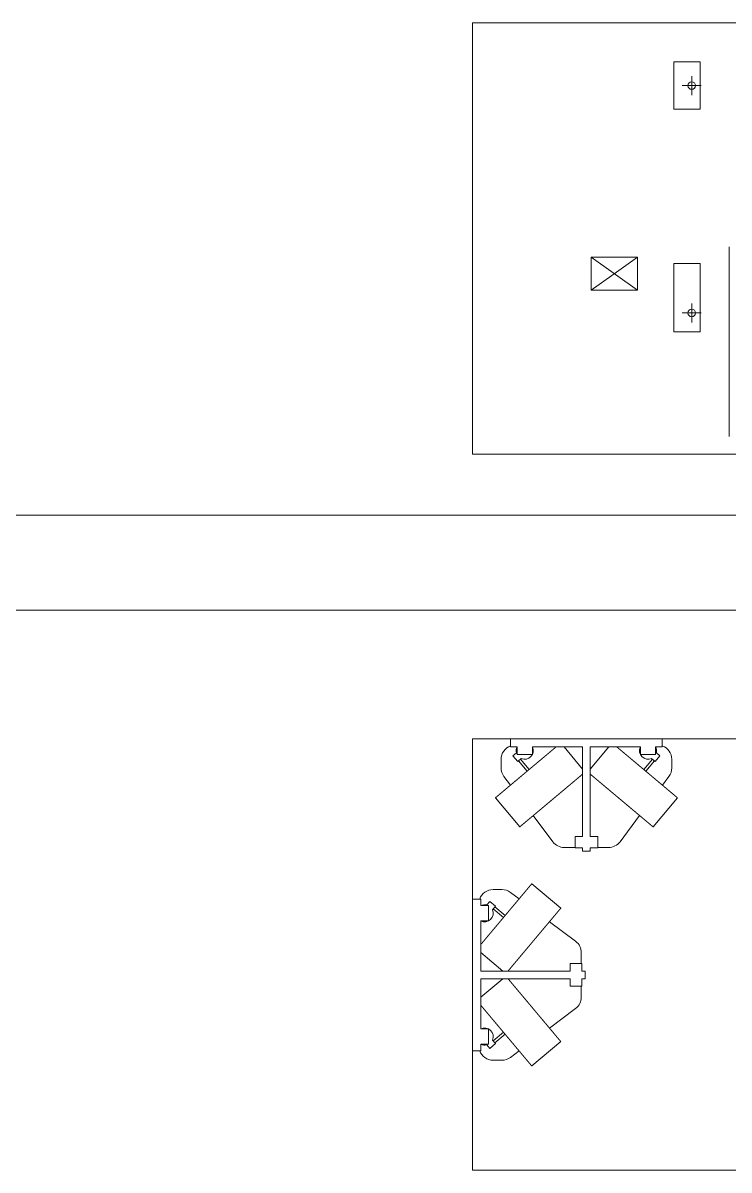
# Model space of a CAD drawing. Header units: millimetres. Extents: x 3056 to 110866, y 16649 to 58349.
# Drawn here: x 74585 to 78308, y 24547 to 30595 of the extents above; entities that cross this region are included whole.
import ezdxf

# ---------------------------------------------------------------- set-up
doc = ezdxf.new("R2010")
doc.units = ezdxf.units.MM
doc.layers.add('1', color=7, linetype='Continuous', true_color=0xffffff)

msp = doc.modelspace()

# ---------------------------------------------------------------- linework, layer by layer
at = {"layer": '1', "color": 80, "linetype": 'Continuous', "lineweight": 13}
for p, q in [((76956.5, 28321.3), (76956.5, 30595.3)), ((76956.5, 28321.3), (76956.5, 30595.3)), ((76956.5, 30595.3), (82583.5, 30595.3)), ((76956.5, 30595.3), (82583.5, 30595.3)), ((78157, 30390.3), (78017, 30390.3)), ((78017, 30390.3), (78017, 30140.3)), ((78157, 30140.3), (78157, 30390.3)), ((78111.5, 30215.3), (78111.5, 30315.3)), ((78161.5, 30265.3), (78061.5, 30265.3)), ((78017, 30140.3), (78157, 30140.3)), ((77581.5, 29360.3), (77825.5, 29186.3)), ((77581.5, 29360.3), (77825.5, 29360.3)), ((77581.5, 29186.3), (77581.5, 29360.3)), ((77825.5, 29360.3), (77703.5, 29273.3)), ((77825.5, 29360.3), (77825.5, 29186.3)), ((77581.5, 29186.3), (77703.5, 29273.3)), ((78017, 29326.3), (78017, 28966.3)), ((78157, 29326.3), (78017, 29326.3)), ((78157, 28966.3), (78157, 29326.3)), ((77825.5, 29186.3), (77581.5, 29186.3)), ((78111.5, 29016.3), (78111.5, 29116.3)), ((78161.5, 29066.3), (78061.5, 29066.3)), ((78017, 28966.3), (78157, 28966.3)), ((82583.5, 28321.3), (76956.5, 28321.3)), ((82583.5, 28321.3), (76956.5, 28321.3)), ((76956.5, 24547.3), (76956.5, 26821.3)), ((76956.5, 24547.3), (76956.5, 26821.3)), ((76956.5, 26821.3), (82583.5, 26821.3)), ((76956.5, 26821.3), (82583.5, 26821.3)), ((77156.5, 26821.3), (77156.5, 26778.3)), ((77956.5, 26821.3), (77956.5, 26778.3)), ((77156.5, 26778.3), (77191.5, 26778.3)), ((77187.6, 26747.2), (77168.9, 26731.4)), ((77191.5, 26778.3), (77191.5, 26738.3)), ((77271.5, 26738.3), (77191.5, 26738.3)), ((77271.5, 26778.3), (77536.5, 26778.3)), ((77271.5, 26778.3), (77271.5, 26738.3)), ((77536.5, 26661.2), (77438.2, 26778.3)), ((77536.5, 26778.3), (77536.5, 26306.3)), ((77576.5, 26778.3), (77576.5, 26306.3)), ((77674.7, 26778.3), (77576.5, 26661.2)), ((77576.5, 26778.3), (77841.5, 26778.3)), ((77841.5, 26778.3), (77841.5, 26738.3)), ((77921.5, 26738.3), (77841.5, 26738.3)), ((77921.5, 26778.3), (77921.5, 26738.3)), ((77921.5, 26778.3), (77956.5, 26778.3)), ((77925.3, 26747.2), (77944.1, 26731.4)), ((77106.5, 26667.3), (77106.5, 26713.3)), ((77194.1, 26701.3), (77168.9, 26731.4)), ((77212.9, 26717), (77194.1, 26701.3)), ((77197.6, 26704.2), (77243.2, 26649.8)), ((77253.9, 26658.8), (77208.3, 26713.2)), ((77904.7, 26713.2), (77859, 26658.8)), ((77869.7, 26649.8), (77915.4, 26704.2)), ((77900.1, 26717), (77918.8, 26701.3)), ((77918.8, 26701.3), (77944.1, 26731.4)), ((78006.5, 26713.3), (78006.5, 26667.3)), ((77121.5, 26622.3), (77155.8, 26576.5)), ((77957.1, 26576.5), (77991.5, 26622.3)), ((77076.2, 26509.7), (77204.8, 26356.5)), ((77908.2, 26356.5), (78036.7, 26509.7)), ((77276, 26416.3), (77379.5, 26278.3)), ((77733.5, 26278.3), (77836.9, 26416.3)), ((77496.5, 26306.3), (77496.5, 26246.3)), ((77536.5, 26306.3), (77496.5, 26306.3)), ((77576.5, 26306.3), (77616.5, 26306.3)), ((77616.5, 26306.3), (77616.5, 26246.3)), ((77496.5, 26248.3), (77439.5, 26248.3)), ((77536.5, 26246.3), (77496.5, 26246.3)), ((77536.5, 26246.3), (77536.5, 26228.3)), ((77576.5, 26228.3), (77536.5, 26228.3)), ((77576.5, 26246.3), (77616.5, 26246.3)), ((77576.5, 26246.3), (77576.5, 26228.3)), ((77576.7, 26243.6), (77576.5, 26243.6)), ((77576.7, 26243.6), (77576.7, 26246.3)), ((77673.5, 26248.3), (77616.5, 26248.3)), ((77064.5, 26026.3), (77110.5, 26026.3)), ((77201.3, 25976.9), (77155.5, 26011.3)), ((77421.3, 25928), (77268.1, 26056.6)), ((76956.5, 25976.3), (76999.5, 25976.3)), ((76999.5, 25941.3), (76999.5, 25976.3)), ((77030.6, 25945.2), (77046.4, 25963.9)), ((77076.5, 25938.7), (77046.4, 25963.9)), ((76999.5, 25941.3), (77039.5, 25941.3)), ((77039.5, 25941.3), (77039.5, 25861.3)), ((77060.7, 25919.9), (77076.5, 25938.7)), ((77064.6, 25924.5), (77119, 25878.8)), ((77128, 25889.6), (77073.6, 25935.2)), ((76999.5, 25861.3), (77039.5, 25861.3)), ((76999.5, 25596.3), (76999.5, 25861.3)), ((77499.5, 25753.3), (77361.5, 25856.8)), ((76999.5, 25694.5), (77116.5, 25596.3)), ((77529.5, 25693.3), (77529.5, 25636.3)), ((76999.5, 25596.3), (77471.5, 25596.3)), ((77471.5, 25636.3), (77531.5, 25636.3)), ((77471.5, 25596.3), (77471.5, 25636.3)), ((77531.5, 25596.3), (77531.5, 25636.3)), ((77534.1, 25596.6), (77531.5, 25596.5)), ((77531.5, 25596.3), (77549.5, 25596.3)), ((77534.1, 25596.6), (77534.1, 25596.3)), ((77549.5, 25596.3), (77549.5, 25556.3)), ((76999.5, 25291.3), (76999.5, 25556.3)), ((77116.5, 25556.3), (76999.5, 25458.1)), ((76999.5, 25556.3), (77471.5, 25556.3)), ((77471.5, 25556.3), (77471.5, 25516.3)), ((77531.5, 25556.3), (77549.5, 25556.3)), ((77531.5, 25556.3), (77531.5, 25516.3)), ((77471.5, 25516.3), (77531.5, 25516.3)), ((77529.5, 25516.3), (77529.5, 25459.3)), ((77361.5, 25295.8), (77499.5, 25399.3)), ((76999.5, 25291.3), (77039.5, 25291.3)), ((77039.5, 25291.3), (77039.5, 25211.3)), ((77060.7, 25232.7), (77076.5, 25213.9)), ((77119, 25273.8), (77064.6, 25228.1)), ((77073.6, 25217.4), (77128, 25263)), ((77268.1, 25096), (77421.3, 25224.6)), ((76956.5, 25176.3), (76999.5, 25176.3)), ((76999.5, 25211.3), (77039.5, 25211.3)), ((76999.5, 25176.3), (76999.5, 25211.3)), ((77030.6, 25207.4), (77046.4, 25188.7)), ((77076.5, 25213.9), (77046.4, 25188.7)), ((77155.5, 25141.3), (77201.3, 25175.7)), ((77110.5, 25126.3), (77064.5, 25126.3)), ((82583.5, 24547.3), (76956.5, 24547.3)), ((82583.5, 24547.3), (76956.5, 24547.3))]:
    msp.add_line(p, q, dxfattribs=at)
at = {"layer": '1', "color": 143, "linetype": 'Continuous', "lineweight": 13}
for p, q in [((49320.5, 27999.3), (90886.5, 27999.3)), ((3056.5, 27499.3), (110866.5, 27499.3))]:
    msp.add_line(p, q, dxfattribs=at)
at = {"layer": '1', "color": 80, "linetype": 'Continuous', "lineweight": 13}
for centre in [(78111.5, 30265.3), (78111.5, 29066.3)]:
    msp.add_circle(centre, 20, dxfattribs=at)
for centre, radius, start, end in [((77181.5, 26713.3), 75, 109.47234, 180), ((77231.5, 26758.3), 45.2, 153.76834, 194.26216), ((77231.5, 26758.3), 45.2, 245.73784, 26.2321), ((77881.5, 26758.3), 45.2, 153.7679, 294.26216), ((77881.5, 26758.3), 45.2, 345.73784, 26.23166), ((77931.5, 26713.3), 75, 0, 70.52766), ((77181.5, 26667.3), 75, 180, 216.8699), ((77931.5, 26667.3), 75, 323.1301, 0), ((77439.5, 26323.3), 75, 216.8699, 270), ((77673.5, 26323.3), 75, 270, 323.1301), ((77064.5, 25951.3), 75, 90, 160.52766), ((77110.5, 25951.3), 75, 53.1301, 90), ((77019.5, 25901.3), 45.2, 75.73784, 116.23166), ((77019.5, 25901.3), 45.2, 243.7679, 24.26216), ((77454.5, 25693.3), 75, 0, 53.1301), ((77454.5, 25459.3), 75, 306.8699, 360), ((77019.5, 25251.3), 45.2, 335.73784, 116.2321), ((77064.5, 25201.3), 75, 199.47234, 270), ((77019.5, 25251.3), 45.2, 243.76834, 284.26216), ((77110.5, 25201.3), 75, 270, 306.8699)]:
    msp.add_arc(centre, radius, start, end, dxfattribs=at)
for points, knots in [([(78308.5, 29414.6), (78308.5, 29414.6), (78308.5, 29414.4), (78308.5, 29414), (78308.5, 29413.7), (78308.5, 29413), (78308.5, 29412.1), (78308.5, 29411.5), (78308.5, 29410.2), (78308.5, 29408.8), (78308.5, 29407.1), (78308.5, 29405.3), (78308.5, 29403.2), (78308.5, 29400.9), (78308.5, 29398.5), (78308.5, 29395.8), (78308.5, 29392.9), (78308.5, 29389.8), (78308.5, 29388.3), (78308.5, 29384.9), (78308.5, 29381.3), (78308.5, 29377.6), (78308.5, 29373.6), (78308.5, 29369.5), (78308.5, 29365.1), (78308.5, 29360.6), (78308.5, 29355.9), (78308.5, 29351), (78308.5, 29346), (78308.5, 29340.7), (78308.5, 29335.3), (78308.5, 29329.7), (78308.5, 29323.9), (78308.5, 29318), (78308.5, 29311.8), (78308.5, 29305.6), (78308.5, 29299.1), (78308.5, 29292.5), (78308.5, 29285.8), (78308.5, 29278.9), (78308.5, 29271.8), (78308.5, 29264.6), (78308.5, 29260.9), (78308.5, 29253.5), (78308.5, 29245.9), (78308.5, 29238.2), (78308.5, 29230.3), (78308.5, 29222.4), (78308.5, 29214.3), (78308.5, 29206), (78308.5, 29197.7), (78308.5, 29189.2), (78308.5, 29180.7), (78308.5, 29176.3), (78308.5, 29167.6), (78308.5, 29158.7), (78308.5, 29149.8), (78308.5, 29140.7), (78308.5, 29131.6), (78308.5, 29122.4), (78308.5, 29113), (78308.5, 29103.6), (78308.5, 29094.2), (78308.5, 29084.6), (78308.5, 29075), (78308.5, 29070.1), (78308.5, 29060.4), (78308.5, 29050.6), (78308.5, 29040.8), (78308.5, 29030.9), (78308.5, 29020.9), (78308.5, 29010.9), (78308.5, 29000.9), (78308.5, 28990.8), (78308.5, 28980.8), (78308.5, 28970.6), (78308.5, 28960.5), (78308.5, 28950.3), (78308.5, 28940.1), (78308.5, 28929.9), (78308.5, 28919.7), (78308.5, 28914.6)], [0, 0, 0.000106, 0.000519, 0.001349, 0.001873, 0.003328, 0.005196, 0.006339, 0.008832, 0.011732, 0.01505, 0.01877, 0.022902, 0.027443, 0.032385, 0.037735, 0.043482, 0.049625, 0.052795, 0.059537, 0.066665, 0.074179, 0.082084, 0.090366, 0.099034, 0.108072, 0.117481, 0.127254, 0.137393, 0.147892, 0.158745, 0.169948, 0.181499, 0.19339, 0.205613, 0.218171, 0.231051, 0.244253, 0.257768, 0.27159, 0.285719, 0.300144, 0.307499, 0.322358, 0.337498, 0.352918, 0.368602, 0.384551, 0.400755, 0.417206, 0.433902, 0.450835, 0.467996, 0.476632, 0.494121, 0.511827, 0.529729, 0.547831, 0.56612, 0.584587, 0.60323, 0.622037, 0.640997, 0.66011, 0.679367, 0.689061, 0.708513, 0.728082, 0.747767, 0.767558, 0.787449, 0.80742, 0.827475, 0.847605, 0.867798, 0.888044, 0.908338, 0.928668, 0.949025, 0.969409, 0.989803, 1, 1]), ([(78308.5, 28914.6), (78308.5, 28904.4), (78308.5, 28894.3), (78308.5, 28884.1), (78308.5, 28873.9), (78308.5, 28863.7), (78308.5, 28853.6), (78308.5, 28848.5), (78308.5, 28838.4), (78308.5, 28828.4), (78308.5, 28818.4), (78308.5, 28808.4), (78308.5, 28798.4), (78308.5, 28788.5), (78308.5, 28778.7), (78308.5, 28768.9), (78308.5, 28764), (78308.5, 28754.3), (78308.5, 28744.7), (78308.5, 28735.1), (78308.5, 28730.4), (78308.5, 28721), (78308.5, 28711.6), (78308.5, 28702.3), (78308.5, 28693.1), (78308.5, 28688.6), (78308.5, 28679.5), (78308.5, 28670.6), (78308.5, 28661.7), (78308.5, 28653), (78308.5, 28644.3), (78308.5, 28635.8), (78308.5, 28627.4), (78308.5, 28619.1), (78308.5, 28610.9), (78308.5, 28602.9), (78308.5, 28595), (78308.5, 28587.2), (78308.5, 28579.6), (78308.5, 28572.1), (78308.5, 28564.7), (78308.5, 28557.5), (78308.5, 28554), (78308.5, 28547), (78308.5, 28543.5), (78308.5, 28536.8), (78308.5, 28530.2), (78308.5, 28523.7), (78308.5, 28517.5), (78308.5, 28511.3), (78308.5, 28508.4), (78308.5, 28502.5), (78308.5, 28496.8), (78308.5, 28491.3), (78308.5, 28486), (78308.5, 28480.8), (78308.5, 28475.8), (78308.5, 28471), (78308.5, 28466.4), (78308.5, 28462), (78308.5, 28457.8), (78308.5, 28453.7), (78308.5, 28449.9), (78308.5, 28448), (78308.5, 28444.4), (78308.5, 28441), (78308.5, 28437.9), (78308.5, 28434.9), (78308.5, 28432.1), (78308.5, 28429.6), (78308.5, 28427.2), (78308.5, 28425), (78308.5, 28423.1), (78308.5, 28421.3), (78308.5, 28419.7), (78308.5, 28418.4), (78308.5, 28417.2), (78308.5, 28416.3), (78308.5, 28415.9), (78308.5, 28415.3), (78308.5, 28414.9), (78308.5, 28414.7), (78308.5, 28414.6)], [0, 0, 0.020399, 0.040788, 0.061161, 0.081513, 0.101827, 0.122094, 0.132207, 0.152399, 0.172524, 0.192579, 0.212555, 0.232441, 0.252232, 0.271917, 0.29149, 0.301248, 0.320637, 0.339888, 0.359001, 0.368484, 0.38737, 0.406092, 0.42465, 0.443027, 0.452171, 0.470274, 0.488176, 0.505876, 0.523371, 0.540643, 0.557687, 0.574504, 0.591083, 0.607413, 0.623489, 0.639311, 0.654863, 0.67014, 0.685142, 0.699858, 0.714283, 0.721347, 0.735322, 0.742233, 0.755748, 0.768951, 0.781831, 0.794388, 0.806611, 0.812554, 0.824275, 0.835652, 0.84668, 0.857353, 0.867672, 0.877631, 0.887224, 0.896448, 0.905301, 0.913773, 0.921869, 0.929579, 0.933336, 0.940464, 0.9472, 0.953545, 0.959492, 0.965038, 0.970187, 0.974928, 0.979262, 0.983194, 0.986713, 0.989819, 0.992518, 0.994804, 0.996672, 0.997397, 0.998645, 0.999476, 0.999894, 1, 1]), ([(77396.3, 26778.3), (77393.6, 26776), (77392.1, 26774.8), (77389.2, 26772.3), (77387.7, 26771), (77384.5, 26768.4), (77382.9, 26767), (77381.3, 26765.7), (77377.9, 26762.8), (77374.4, 26759.9), (77370.8, 26756.8), (77368.9, 26755.3), (77367, 26753.7), (77363.2, 26750.5), (77361.2, 26748.8), (77359.2, 26747.2), (77357.2, 26745.5), (77353.1, 26742), (77351.1, 26740.3), (77348.9, 26738.5), (77344.7, 26734.9), (77340.3, 26731.3), (77335.8, 26727.5), (77333.6, 26725.6), (77329, 26721.8), (77326.7, 26719.9), (77324.4, 26717.9), (77319.7, 26714), (77314.9, 26709.9), (77312.5, 26707.9), (77310, 26705.9), (77305.1, 26701.8), (77302.7, 26699.7), (77300.2, 26697.6), (77295.2, 26693.4), (77292.7, 26691.3), (77290.1, 26689.2), (77287.6, 26687.1), (77282.5, 26682.8), (77280, 26680.7), (77277.4, 26678.5), (77272.2, 26674.2), (77269.7, 26672), (77267.1, 26669.8), (77264.5, 26667.7), (77261.9, 26665.5), (77256.7, 26661.1), (77254.1, 26658.9), (77248.9, 26654.6), (77243.7, 26650.2), (77238.4, 26645.8), (77235.9, 26643.6), (77233.2, 26641.5), (77230.7, 26639.3), (77228.1, 26637.1), (77222.9, 26632.8), (77220.3, 26630.6), (77217.8, 26628.5), (77212.6, 26624.2), (77207.6, 26619.9), (77205, 26617.8), (77202.5, 26615.7), (77200, 26613.6), (77197.5, 26611.5), (77192.6, 26607.3), (77187.7, 26603.2), (77185.2, 26601.2), (77182.8, 26599.1), (77178, 26595.1), (77175.7, 26593.1), (77171, 26589.2), (77166.4, 26585.3), (77161.8, 26581.5), (77157.4, 26577.8), (77153, 26574.1), (77150.8, 26572.3), (77148.7, 26570.5), (77144.5, 26567), (77142.4, 26565.2), (77140.4, 26563.5), (77138.3, 26561.8), (77134.4, 26558.5), (77130.5, 26555.3), (77128.7, 26553.7), (77126.8, 26552.1), (77125, 26550.6), (77123.2, 26549.1), (77119.6, 26546.1), (77117.9, 26544.7), (77116.2, 26543.3), (77113, 26540.5), (77111.4, 26539.2), (77109.8, 26537.9), (77106.8, 26535.3), (77103.9, 26532.9), (77101.1, 26530.6), (77099.8, 26529.5), (77098.5, 26528.4), (77096, 26526.3), (77093.6, 26524.3), (77091.4, 26522.4), (77090.4, 26521.6), (77089.4, 26520.7), (77087.4, 26519.1), (77085.7, 26517.6), (77084.8, 26516.9), (77084, 26516.2), (77083.3, 26515.6), (77082.6, 26515), (77081.9, 26514.4), (77081.2, 26513.9), (77080.6, 26513.4), (77080.1, 26512.9), (77079.5, 26512.5), (77079, 26512.1), (77078.6, 26511.7), (77078.2, 26511.3), (77077.8, 26511), (77077.5, 26510.7), (77076.9, 26510.3), (77076.7, 26510.1), (77076.5, 26509.9), (77076.4, 26509.8), (77076.3, 26509.7), (77076.2, 26509.7), (77076.2, 26509.7)], [0, 0, 0.008593, 0.013101, 0.02231, 0.02701, 0.036825, 0.041921, 0.047023, 0.057602, 0.068549, 0.079856, 0.085686, 0.09151, 0.103509, 0.109671, 0.115827, 0.122151, 0.134937, 0.141413, 0.148028, 0.161402, 0.175052, 0.18897, 0.195985, 0.210267, 0.217521, 0.224779, 0.239506, 0.254445, 0.262004, 0.269572, 0.284866, 0.292596, 0.300321, 0.315925, 0.323794, 0.331673, 0.339595, 0.355514, 0.363496, 0.371517, 0.387611, 0.395669, 0.403767, 0.411862, 0.419982, 0.436229, 0.444363, 0.460631, 0.476914, 0.493182, 0.501299, 0.509425, 0.517514, 0.525612, 0.541746, 0.549781, 0.557813, 0.573785, 0.589663, 0.597536, 0.605415, 0.613221, 0.621037, 0.636514, 0.651835, 0.659407, 0.666976, 0.681923, 0.689307, 0.703953, 0.718374, 0.732568, 0.746508, 0.760193, 0.766956, 0.773599, 0.786722, 0.793206, 0.799548, 0.805884, 0.818244, 0.830279, 0.836121, 0.841968, 0.84764, 0.853321, 0.864304, 0.869621, 0.874928, 0.885175, 0.890105, 0.89503, 0.904486, 0.913546, 0.922189, 0.926291, 0.930404, 0.938192, 0.945549, 0.952461, 0.955697, 0.958923, 0.964937, 0.970491, 0.973026, 0.97557, 0.97788, 0.980181, 0.982258, 0.984325, 0.986149, 0.987983, 0.989573, 0.991169, 0.992513, 0.993866, 0.994962, 0.996067, 0.997784, 0.998409, 0.999021, 0.999389, 0.999753, 0.999883, 1, 1]), ([(78036.7, 26509.7), (78036.7, 26509.7), (78036.7, 26509.7), (78036.5, 26509.8), (78036.4, 26509.9), (78036.2, 26510.1), (78036, 26510.3), (78035.5, 26510.7), (78034.8, 26511.3), (78034.3, 26511.7), (78033.9, 26512.1), (78033.4, 26512.5), (78032.9, 26512.9), (78031.7, 26513.9), (78030.4, 26515), (78029.7, 26515.6), (78028.9, 26516.2), (78027.3, 26517.6), (78025.5, 26519.1), (78024.6, 26519.9), (78022.6, 26521.6), (78021.5, 26522.4), (78019.3, 26524.3), (78018.1, 26525.3), (78017, 26526.3), (78015.7, 26527.3), (78014.5, 26528.4), (78013.1, 26529.5), (78011.8, 26530.6), (78010.4, 26531.7), (78009.1, 26532.9), (78006.2, 26535.3), (78003.1, 26537.9), (78001.6, 26539.2), (78000, 26540.5), (77996.7, 26543.3), (77993.3, 26546.1), (77991.5, 26547.6), (77988, 26550.6), (77986.1, 26552.1), (77982.4, 26555.3), (77978.6, 26558.5), (77974.6, 26561.8), (77972.6, 26563.5), (77970.5, 26565.2), (77966.4, 26568.7), (77964.3, 26570.5), (77962.1, 26572.3), (77960, 26574.1), (77955.6, 26577.8), (77951.1, 26581.5), (77948.9, 26583.4), (77944.3, 26587.2), (77939.6, 26591.2), (77934.9, 26595.1), (77932.5, 26597.1), (77930.1, 26599.1), (77927.7, 26601.2), (77922.8, 26605.3), (77920.4, 26607.3), (77915.4, 26611.5), (77912.9, 26613.6), (77910.4, 26615.7), (77907.9, 26617.8), (77902.8, 26622), (77897.7, 26626.3), (77895.2, 26628.5), (77890, 26632.8), (77884.9, 26637.1), (77879.7, 26641.5), (77874.5, 26645.8), (77869.3, 26650.2), (77866.7, 26652.4), (77864.1, 26654.6), (77861.5, 26656.7), (77856.3, 26661.1), (77851.1, 26665.5), (77848.5, 26667.7), (77845.9, 26669.8), (77843.3, 26672), (77840.7, 26674.2), (77835.5, 26678.5), (77833, 26680.7), (77830.4, 26682.8), (77825.3, 26687.1), (77822.8, 26689.2), (77817.8, 26693.4), (77812.8, 26697.6), (77810.3, 26699.7), (77807.8, 26701.8), (77805.4, 26703.8), (77802.9, 26705.9), (77800.5, 26707.9), (77795.7, 26712), (77793.3, 26714), (77790.9, 26715.9), (77786.3, 26719.9), (77783.9, 26721.8), (77779.4, 26725.6), (77774.9, 26729.4), (77772.7, 26731.3), (77770.4, 26733.1), (77766.1, 26736.8), (77764, 26738.5), (77759.8, 26742), (77757.7, 26743.8), (77755.7, 26745.5), (77751.7, 26748.8), (77747.8, 26752.1), (77745.9, 26753.7), (77744, 26755.3), (77742.2, 26756.8), (77738.6, 26759.9), (77735.1, 26762.8), (77731.7, 26765.7), (77730, 26767), (77726.8, 26769.7), (77725.3, 26771), (77722.3, 26773.6), (77720.8, 26774.8), (77718, 26777.1), (77716.6, 26778.3)], [0, 0, 0.000127, 0.000248, 0.000621, 0.000989, 0.001601, 0.002216, 0.003933, 0.006145, 0.007498, 0.008841, 0.010427, 0.012018, 0.015685, 0.01982, 0.02213, 0.024431, 0.029519, 0.035073, 0.03807, 0.044313, 0.04754, 0.054451, 0.058133, 0.061808, 0.065705, 0.069606, 0.073709, 0.077821, 0.08214, 0.086464, 0.095524, 0.10498, 0.109905, 0.114835, 0.125082, 0.135697, 0.141198, 0.152361, 0.158042, 0.169731, 0.181766, 0.194125, 0.200462, 0.206794, 0.219782, 0.226411, 0.233044, 0.239817, 0.253502, 0.267442, 0.274481, 0.288785, 0.303328, 0.318077, 0.325561, 0.333034, 0.340603, 0.355833, 0.363496, 0.378973, 0.386789, 0.394595, 0.402474, 0.418283, 0.434202, 0.442197, 0.458254, 0.474388, 0.490585, 0.506818, 0.523086, 0.53123, 0.539369, 0.547513, 0.563781, 0.580028, 0.588148, 0.596243, 0.604332, 0.612399, 0.628493, 0.636514, 0.644496, 0.660405, 0.668337, 0.684075, 0.699679, 0.707414, 0.715144, 0.722788, 0.730437, 0.737996, 0.753034, 0.760494, 0.76786, 0.782479, 0.789733, 0.804015, 0.818064, 0.824958, 0.831848, 0.845361, 0.851982, 0.865063, 0.87154, 0.877858, 0.890339, 0.9025, 0.90849, 0.914324, 0.920153, 0.93146, 0.942408, 0.952987, 0.958079, 0.968092, 0.97299, 0.98241, 0.986909, 0.995713, 1, 1]), ([(77536.5, 26634.8), (77535.4, 26633.9), (77534.4, 26633.1), (77533.3, 26632.1), (77531, 26630.2), (77528.6, 26628.2), (77527.4, 26627.2), (77526.1, 26626.1), (77524.8, 26625), (77522, 26622.7), (77519.1, 26620.2), (77517.6, 26619), (77516.1, 26617.7), (77514.5, 26616.4), (77513, 26615.1), (77509.7, 26612.3), (77508, 26610.9), (77506.3, 26609.5), (77504.5, 26608), (77502.8, 26606.5), (77501, 26605), (77499.2, 26603.5), (77495.4, 26600.4), (77491.6, 26597.1), (77487.6, 26593.8), (77485.6, 26592.1), (77483.6, 26590.4), (77481.5, 26588.7), (77479.4, 26587), (77477.3, 26585.2), (77473, 26581.6), (77468.7, 26577.9), (77466.5, 26576.1), (77464.2, 26574.2), (77462, 26572.3), (77457.4, 26568.5), (77452.8, 26564.6), (77450.4, 26562.6), (77448, 26560.6), (77445.7, 26558.6), (77443.3, 26556.6), (77440.8, 26554.6), (77438.4, 26552.5), (77436, 26550.5), (77433.5, 26548.4), (77431.1, 26546.3), (77428.6, 26544.3), (77423.6, 26540.1), (77421.1, 26538), (77416, 26533.7), (77413.5, 26531.6), (77408.4, 26527.3), (77405.8, 26525.2), (77403.2, 26523), (77400.6, 26520.8), (77398.1, 26518.7), (77392.9, 26514.3), (77390.3, 26512.1), (77387.7, 26510), (77382.5, 26505.6), (77379.9, 26503.4), (77377.3, 26501.2), (77372.1, 26496.9), (77366.9, 26492.5), (77364.3, 26490.3), (77361.7, 26488.1), (77359.1, 26486), (77356.5, 26483.8), (77353.9, 26481.6), (77348.8, 26477.3), (77346.2, 26475.1), (77343.6, 26473), (77341.1, 26470.9), (77338.5, 26468.7), (77336, 26466.6), (77331, 26462.4), (77328.5, 26460.3), (77323.5, 26456.1), (77321, 26454), (77316.1, 26449.9), (77313.7, 26447.9), (77308.9, 26443.8), (77304.1, 26439.8), (77301.8, 26437.9), (77299.4, 26435.9), (77294.8, 26432), (77290.3, 26428.2), (77285.8, 26424.5), (77281.5, 26420.8), (77277.2, 26417.2), (77275, 26415.4), (77273, 26413.7), (77268.9, 26410.3), (77264.9, 26406.9), (77262.9, 26405.2), (77259, 26402), (77257.2, 26400.4), (77255.3, 26398.9), (77253.5, 26397.4), (77251.7, 26395.8), (77249.9, 26394.4), (77248.2, 26392.9), (77246.5, 26391.5), (77243.1, 26388.7), (77241.5, 26387.3), (77238.3, 26384.6), (77236.8, 26383.4), (77235.3, 26382.1), (77232.4, 26379.7), (77229.6, 26377.4), (77228.3, 26376.2), (77225.8, 26374.1), (77224.5, 26373.1), (77222.2, 26371.1), (77221.1, 26370.2), (77218.9, 26368.4), (77217.9, 26367.5), (77216.9, 26366.7), (77215.1, 26365.1), (77214.2, 26364.4), (77213.4, 26363.7), (77212.6, 26363), (77211.8, 26362.4), (77211.1, 26361.8), (77209.8, 26360.7), (77209.2, 26360.2), (77208.6, 26359.7), (77208.1, 26359.3), (77207.6, 26358.8), (77207.2, 26358.5), (77206.7, 26358.1), (77206.4, 26357.8), (77206, 26357.5), (77205.5, 26357.1), (77205.3, 26356.9), (77205.1, 26356.7), (77205, 26356.6), (77204.8, 26356.5), (77204.8, 26356.5), (77204.8, 26356.5)], [0, 0, 0.003097, 0.006203, 0.009524, 0.016382, 0.023655, 0.027393, 0.031345, 0.035301, 0.043602, 0.052311, 0.056856, 0.061406, 0.066142, 0.070882, 0.080737, 0.085846, 0.09096, 0.096246, 0.101538, 0.106994, 0.112455, 0.123714, 0.135295, 0.147196, 0.153294, 0.159401, 0.165642, 0.171892, 0.178276, 0.191193, 0.204373, 0.211022, 0.217792, 0.224571, 0.238355, 0.252363, 0.259473, 0.266577, 0.273785, 0.280984, 0.288285, 0.295579, 0.302962, 0.310339, 0.317799, 0.325254, 0.340313, 0.347907, 0.363153, 0.370799, 0.386205, 0.393943, 0.401684, 0.409466, 0.417251, 0.432856, 0.440689, 0.448518, 0.464205, 0.472064, 0.479914, 0.495615, 0.511307, 0.519131, 0.526964, 0.534776, 0.542582, 0.550363, 0.565886, 0.573637, 0.581344, 0.589047, 0.596693, 0.604348, 0.619537, 0.62708, 0.642074, 0.649529, 0.664301, 0.671605, 0.686113, 0.700434, 0.707552, 0.714565, 0.728475, 0.742154, 0.755599, 0.768793, 0.781717, 0.788111, 0.794369, 0.80673, 0.818805, 0.82476, 0.836367, 0.842, 0.847644, 0.853108, 0.858577, 0.863877, 0.869182, 0.874295, 0.884357, 0.889288, 0.898796, 0.903358, 0.907917, 0.916648, 0.924975, 0.928944, 0.936655, 0.940416, 0.947502, 0.950833, 0.957282, 0.960402, 0.963294, 0.968872, 0.971543, 0.973994, 0.97644, 0.97867, 0.98089, 0.98488, 0.98665, 0.988416, 0.989947, 0.991482, 0.992774, 0.99408, 0.995138, 0.996205, 0.997862, 0.998456, 0.999046, 0.99941, 0.999761, 0.999887, 1, 1]), ([(77908.2, 26356.5), (77908.1, 26356.5), (77908.1, 26356.5), (77908, 26356.6), (77907.9, 26356.7), (77907.7, 26356.9), (77907.5, 26357.1), (77907.2, 26357.3), (77906.9, 26357.5), (77906.2, 26358.1), (77905.8, 26358.5), (77905.4, 26358.8), (77904.8, 26359.3), (77904.3, 26359.7), (77903.7, 26360.2), (77903.2, 26360.7), (77901.8, 26361.8), (77901.1, 26362.4), (77900.4, 26363), (77899.6, 26363.7), (77897.9, 26365.1), (77897, 26365.9), (77896, 26366.7), (77894, 26368.4), (77893, 26369.2), (77891.9, 26370.2), (77889.6, 26372.1), (77887.2, 26374.1), (77885.9, 26375.1), (77883.3, 26377.4), (77881.9, 26378.5), (77880.5, 26379.7), (77879.1, 26380.9), (77876.1, 26383.4), (77874.6, 26384.6), (77873, 26386), (77871.5, 26387.3), (77869.8, 26388.7), (77868.2, 26390), (77866.5, 26391.5), (77863, 26394.4), (77861.3, 26395.8), (77859.5, 26397.4), (77857.6, 26398.9), (77855.8, 26400.4), (77853.9, 26402), (77852, 26403.6), (77850.1, 26405.2), (77848.1, 26406.9), (77844.1, 26410.3), (77840, 26413.7), (77835.8, 26417.2), (77831.5, 26420.8), (77829.3, 26422.6), (77827.1, 26424.5), (77824.9, 26426.3), (77822.6, 26428.2), (77818.1, 26432), (77815.8, 26434), (77811.2, 26437.9), (77808.8, 26439.8), (77804.1, 26443.8), (77801.7, 26445.8), (77796.8, 26449.9), (77794.4, 26452), (77791.9, 26454), (77787, 26458.2), (77784.5, 26460.3), (77782, 26462.4), (77779.5, 26464.5), (77774.4, 26468.7), (77769.3, 26473), (77764.2, 26477.3), (77761.6, 26479.5), (77756.5, 26483.8), (77751.3, 26488.1), (77746.1, 26492.5), (77740.9, 26496.9), (77735.7, 26501.2), (77730.5, 26505.6), (77727.9, 26507.8), (77722.7, 26512.1), (77720.1, 26514.3), (77717.5, 26516.5), (77712.3, 26520.8), (77709.7, 26523), (77707.1, 26525.2), (77702, 26529.5), (77699.5, 26531.6), (77696.9, 26533.7), (77694.4, 26535.9), (77691.9, 26538), (77689.4, 26540.1), (77684.4, 26544.3), (77681.9, 26546.3), (77677, 26550.5), (77674.5, 26552.5), (77672.1, 26554.6), (77667.3, 26558.6), (77664.9, 26560.6), (77660.2, 26564.6), (77655.5, 26568.5), (77653.3, 26570.4), (77651, 26572.3), (77648.7, 26574.2), (77644.3, 26577.9), (77639.9, 26581.6), (77637.7, 26583.4), (77635.6, 26585.2), (77631.4, 26588.7), (77629.4, 26590.4), (77627.3, 26592.1), (77625.3, 26593.8), (77621.4, 26597.1), (77617.5, 26600.4), (77613.8, 26603.5), (77612, 26605), (77610.2, 26606.5), (77608.4, 26608), (77606.6, 26609.5), (77603.3, 26612.3), (77601.6, 26613.7), (77600, 26615.1), (77598.4, 26616.4), (77595.3, 26619), (77592.4, 26621.5), (77590.9, 26622.7), (77589.6, 26623.8), (77588.2, 26625), (77585.6, 26627.2), (77583.1, 26629.3), (77581.9, 26630.2), (77579.6, 26632.1), (77577.5, 26633.9), (77576.5, 26634.8)], [0, 0, 0.000113, 0.000239, 0.00059, 0.000945, 0.001535, 0.002138, 0.002957, 0.003786, 0.00592, 0.007217, 0.008518, 0.010053, 0.011585, 0.01335, 0.015111, 0.019101, 0.02133, 0.023551, 0.026006, 0.031128, 0.033804, 0.036697, 0.042708, 0.045831, 0.049157, 0.056041, 0.063336, 0.067097, 0.075016, 0.079189, 0.083353, 0.087715, 0.096642, 0.101204, 0.105949, 0.110702, 0.115643, 0.120578, 0.125696, 0.136114, 0.141414, 0.146883, 0.152357, 0.158, 0.163633, 0.169437, 0.175231, 0.181195, 0.193261, 0.205622, 0.218283, 0.231207, 0.237738, 0.244401, 0.251058, 0.257846, 0.271525, 0.27843, 0.292439, 0.299556, 0.313878, 0.321091, 0.335699, 0.343076, 0.350462, 0.365391, 0.37292, 0.380454, 0.388057, 0.403298, 0.418656, 0.434105, 0.441851, 0.457409, 0.473027, 0.488693, 0.504385, 0.520086, 0.535786, 0.543632, 0.559302, 0.567135, 0.574947, 0.590535, 0.598306, 0.606057, 0.621498, 0.629192, 0.636847, 0.644493, 0.652083, 0.659678, 0.674736, 0.682201, 0.697038, 0.704421, 0.711715, 0.726215, 0.733414, 0.747627, 0.761636, 0.768537, 0.775429, 0.782199, 0.795627, 0.808808, 0.815331, 0.821715, 0.834358, 0.840599, 0.846706, 0.852804, 0.864705, 0.876286, 0.887545, 0.893006, 0.898462, 0.903754, 0.90904, 0.919263, 0.924181, 0.929108, 0.933849, 0.943144, 0.952044, 0.956389, 0.960549, 0.964699, 0.972597, 0.980092, 0.983618, 0.990476, 0.996894, 1, 1]), ([(77268.1, 26056.6), (77268, 26056.5), (77267.9, 26056.4), (77267.8, 26056.2), (77267.7, 26056.1), (77267.5, 26055.9), (77267.3, 26055.6), (77267, 26055.3), (77266.4, 26054.6), (77266.1, 26054.2), (77265.7, 26053.7), (77264.9, 26052.7), (77264.4, 26052.1), (77263.9, 26051.5), (77263.3, 26050.9), (77262.8, 26050.2), (77261.5, 26048.7), (77260.2, 26047.1), (77259.4, 26046.2), (77258.7, 26045.3), (77257.9, 26044.4), (77257.1, 26043.4), (77255.3, 26041.3), (77254.4, 26040.2), (77253.5, 26039.1), (77252.5, 26038), (77250.4, 26035.5), (77249.4, 26034.3), (77248.3, 26033), (77246, 26030.3), (77244.9, 26028.9), (77242.4, 26026), (77239.9, 26023), (77238.6, 26021.4), (77237.2, 26019.8), (77234.5, 26016.5), (77233.1, 26014.8), (77231.6, 26013.1), (77228.7, 26009.6), (77227.2, 26007.8), (77224.1, 26004.1), (77222.5, 26002.2), (77220.9, 26000.3), (77219.3, 25998.4), (77217.6, 25996.4), (77215.9, 25994.4), (77212.5, 25990.4), (77210.8, 25988.3), (77209.1, 25986.2), (77207.3, 25984.1), (77203.7, 25979.8), (77201.9, 25977.6), (77200, 25975.4), (77198.1, 25973.2), (77194.4, 25968.7), (77192.4, 25966.4), (77190.5, 25964.1), (77186.6, 25959.5), (77182.7, 25954.7), (77178.6, 25950), (77174.6, 25945.1), (77172.5, 25942.7), (77168.4, 25937.7), (77166.3, 25935.2), (77164.2, 25932.7), (77162.1, 25930.2), (77157.9, 25925.2), (77153.6, 25920.1), (77151.5, 25917.6), (77149.3, 25915), (77147.2, 25912.4), (77142.8, 25907.3), (77140.7, 25904.7), (77136.3, 25899.5), (77132, 25894.3), (77127.6, 25889.1), (77123.2, 25883.9), (77121, 25881.3), (77116.7, 25876.1), (77114.5, 25873.5), (77110.1, 25868.3), (77105.8, 25863.1), (77103.6, 25860.5), (77101.4, 25857.9), (77099.3, 25855.4), (77097.1, 25852.8), (77092.8, 25847.7), (77090.7, 25845.2), (77088.6, 25842.6), (77086.5, 25840.1), (77084.3, 25837.6), (77080.1, 25832.6), (77078.1, 25830.1), (77073.9, 25825.2), (77071.9, 25822.7), (77069.9, 25820.3), (77065.8, 25815.5), (77063.8, 25813.1), (77059.9, 25808.4), (77056, 25803.8), (77054, 25801.5), (77052.1, 25799.2), (77050.2, 25796.9), (77048.4, 25794.7), (77044.6, 25790.3), (77042.8, 25788.1), (77039.2, 25783.8), (77037.5, 25781.7), (77035.7, 25779.6), (77032.3, 25775.5), (77030.6, 25773.5), (77027.3, 25769.6), (77025.7, 25767.7), (77024.1, 25765.7), (77022.5, 25763.9), (77020.9, 25762), (77017.9, 25758.4), (77015, 25754.9), (77013.5, 25753.2), (77012.1, 25751.5), (77009.4, 25748.2), (77008.1, 25746.7), (77005.5, 25743.6), (77004.2, 25742.1), (77003, 25740.6), (77001.8, 25739.2), (76999.5, 25736.4)], [0, 0, 0.000243, 0.000616, 0.000984, 0.0016, 0.002212, 0.003074, 0.003929, 0.00614, 0.007492, 0.008836, 0.012018, 0.013851, 0.01568, 0.017752, 0.019819, 0.02443, 0.029518, 0.032291, 0.035068, 0.038066, 0.041077, 0.047539, 0.050991, 0.054451, 0.058123, 0.065705, 0.069601, 0.073705, 0.082135, 0.086455, 0.095515, 0.10497, 0.109901, 0.114835, 0.125077, 0.130385, 0.135696, 0.146689, 0.15236, 0.163875, 0.169727, 0.175748, 0.181762, 0.187941, 0.194116, 0.206794, 0.213284, 0.219777, 0.226402, 0.239817, 0.246589, 0.253493, 0.260405, 0.274471, 0.281626, 0.288785, 0.303323, 0.318069, 0.333034, 0.348171, 0.355833, 0.37123, 0.378965, 0.38678, 0.394586, 0.410343, 0.426216, 0.434202, 0.442192, 0.450219, 0.466321, 0.474384, 0.490581, 0.506814, 0.523082, 0.53936, 0.547508, 0.563781, 0.571907, 0.58814, 0.604327, 0.61239, 0.620461, 0.628484, 0.636514, 0.652473, 0.660401, 0.668333, 0.676198, 0.684071, 0.699675, 0.707414, 0.722784, 0.730433, 0.737992, 0.753025, 0.76049, 0.775221, 0.789729, 0.796874, 0.804011, 0.81104, 0.818055, 0.831843, 0.838598, 0.851977, 0.858592, 0.865059, 0.877858, 0.884168, 0.896495, 0.902491, 0.90849, 0.914316, 0.920144, 0.931451, 0.942399, 0.947684, 0.952978, 0.963179, 0.968087, 0.9777, 0.982405, 0.986904, 0.991412, 1, 1]), ([(77421.3, 25928), (77421.2, 25927.9), (77421.1, 25927.8), (77421, 25927.7), (77420.9, 25927.5), (77420.7, 25927.3), (77420.5, 25927), (77419.9, 25926.4), (77419.7, 25926), (77419.3, 25925.6), (77418.9, 25925.2), (77418.5, 25924.7), (77418.1, 25924.2), (77417.1, 25923), (77416, 25921.7), (77414.7, 25920.2), (77414.1, 25919.4), (77412.6, 25917.7), (77411.9, 25916.8), (77410.3, 25914.9), (77408.5, 25912.8), (77407.6, 25911.7), (77405.7, 25909.4), (77404.7, 25908.2), (77403.7, 25907), (77402.6, 25905.7), (77401.5, 25904.4), (77400.4, 25903.1), (77398.1, 25900.4), (77396.9, 25898.9), (77395.7, 25897.5), (77393.1, 25894.4), (77390.5, 25891.3), (77389.1, 25889.6), (77387.7, 25888), (77386.3, 25886.3), (77384.9, 25884.6), (77383.4, 25882.9), (77380.4, 25879.3), (77378.9, 25877.5), (77375.8, 25873.7), (77372.5, 25869.9), (77370.9, 25867.9), (77369.2, 25865.9), (77365.8, 25861.9), (77362.3, 25857.7), (77360.5, 25855.6), (77358.8, 25853.5), (77356.9, 25851.3), (77355.1, 25849.1), (77353.3, 25846.9), (77349.5, 25842.5), (77345.7, 25837.9), (77343.8, 25835.7), (77339.9, 25831), (77335.9, 25826.3), (77333.9, 25823.9), (77331.9, 25821.5), (77329.9, 25819.1), (77325.8, 25814.2), (77323.8, 25811.8), (77321.7, 25809.3), (77319.6, 25806.8), (77317.5, 25804.3), (77313.3, 25799.3), (77311.2, 25796.8), (77309, 25794.2), (77304.8, 25789.1), (77302.6, 25786.6), (77298.3, 25781.4), (77296.2, 25778.9), (77291.8, 25773.7), (77289.6, 25771.1), (77285.3, 25765.9), (77283.1, 25763.3), (77280.9, 25760.7), (77276.5, 25755.5), (77274.4, 25752.9), (77270, 25747.7), (77267.8, 25745.1), (77265.6, 25742.5), (77261.3, 25737.3), (77259.1, 25734.7), (77256.9, 25732.1), (77254.8, 25729.5), (77250.5, 25724.4), (77246.2, 25719.3), (77244, 25716.8), (77239.8, 25711.7), (77237.7, 25709.2), (77233.5, 25704.2), (77229.3, 25699.2), (77227.3, 25696.8), (77225.2, 25694.3), (77223.2, 25691.9), (77221.2, 25689.5), (77217.2, 25684.7), (77213.2, 25680), (77211.3, 25677.7), (77209.3, 25675.4), (77207.4, 25673.1), (77205.5, 25670.8), (77201.7, 25666.3), (77198, 25661.9), (77196.2, 25659.7), (77194.4, 25657.6), (77190.8, 25653.3), (77189.1, 25651.2), (77187.3, 25649.2), (77183.9, 25645.1), (77180.6, 25641.2), (77179, 25639.3), (77177.4, 25637.3), (77174.3, 25633.6), (77172.7, 25631.8), (77169.8, 25628.2), (77168.3, 25626.5), (77165.4, 25623.1), (77162.7, 25619.8), (77161.4, 25618.2), (77158.8, 25615.2), (77156.3, 25612.2), (77153.9, 25609.4), (77152.8, 25608), (77150.6, 25605.4), (77149.5, 25604.1), (77148.5, 25602.9), (77147.5, 25601.7), (77145.6, 25599.5), (77144.7, 25598.4), (77143.8, 25597.3), (77143, 25596.3)], [0, 0, 0.000235, 0.00059, 0.00095, 0.00154, 0.002134, 0.002967, 0.004854, 0.005916, 0.007221, 0.008518, 0.010053, 0.011585, 0.015115, 0.019105, 0.023555, 0.025998, 0.031129, 0.033804, 0.039591, 0.045828, 0.049162, 0.056037, 0.059585, 0.063337, 0.067097, 0.071057, 0.07502, 0.083353, 0.08772, 0.092079, 0.101204, 0.110707, 0.115639, 0.120579, 0.125697, 0.130823, 0.136115, 0.146888, 0.152353, 0.163638, 0.175236, 0.181191, 0.187154, 0.199368, 0.211881, 0.218283, 0.224676, 0.231207, 0.237735, 0.244401, 0.257846, 0.27153, 0.278422, 0.292444, 0.30667, 0.313879, 0.321095, 0.328395, 0.343081, 0.350467, 0.357927, 0.365391, 0.372925, 0.388057, 0.395648, 0.403302, 0.418657, 0.426363, 0.441847, 0.449637, 0.465224, 0.473028, 0.488693, 0.496539, 0.504381, 0.520082, 0.527937, 0.543637, 0.551475, 0.559303, 0.574947, 0.58275, 0.590535, 0.598311, 0.613796, 0.629192, 0.636847, 0.652084, 0.659682, 0.674741, 0.689653, 0.697038, 0.704421, 0.711715, 0.719007, 0.733415, 0.747637, 0.754637, 0.761641, 0.768533, 0.775429, 0.788975, 0.802281, 0.808804, 0.815331, 0.828108, 0.834355, 0.840604, 0.852809, 0.864705, 0.870492, 0.876286, 0.887545, 0.893002, 0.90375, 0.909032, 0.919259, 0.929109, 0.933853, 0.94314, 0.95204, 0.960549, 0.9647, 0.972602, 0.976349, 0.980092, 0.983619, 0.990476, 0.99379, 0.996899, 1, 1]), ([(77143, 25556.3), (77143.8, 25555.3), (77144.7, 25554.2), (77145.6, 25553.1), (77146.5, 25552), (77147.5, 25550.9), (77149.5, 25548.4), (77150.6, 25547.2), (77152.8, 25544.6), (77155.1, 25541.8), (77156.3, 25540.4), (77158.8, 25537.4), (77160.1, 25535.9), (77161.4, 25534.3), (77162.7, 25532.8), (77164.1, 25531.1), (77165.5, 25529.5), (77168.3, 25526.1), (77169.8, 25524.3), (77171.3, 25522.6), (77172.8, 25520.8), (77174.3, 25519), (77177.4, 25515.2), (77180.7, 25511.4), (77182.3, 25509.4), (77184, 25507.4), (77187.4, 25503.4), (77190.9, 25499.2), (77192.6, 25497.1), (77194.4, 25495), (77196.2, 25492.8), (77199.9, 25488.4), (77201.8, 25486.2), (77203.6, 25484), (77205.5, 25481.7), (77209.4, 25477.2), (77213.3, 25472.5), (77217.2, 25467.8), (77219.2, 25465.4), (77221.3, 25463), (77225.3, 25458.2), (77229.4, 25453.3), (77231.5, 25450.8), (77233.6, 25448.3), (77235.7, 25445.8), (77239.9, 25440.8), (77242, 25438.3), (77246.3, 25433.2), (77248.4, 25430.6), (77250.6, 25428.1), (77252.7, 25425.5), (77257, 25420.3), (77259.2, 25417.8), (77263.6, 25412.6), (77265.7, 25410), (77267.9, 25407.4), (77272.3, 25402.2), (77276.7, 25396.9)], [0, 0, 0.006456, 0.012928, 0.019836, 0.026751, 0.034118, 0.049277, 0.057068, 0.073536, 0.090851, 0.099915, 0.118451, 0.127939, 0.137808, 0.147694, 0.15795, 0.168223, 0.189521, 0.200537, 0.211559, 0.222926, 0.23432, 0.257758, 0.281899, 0.294312, 0.306699, 0.332124, 0.358161, 0.371486, 0.384795, 0.39839, 0.425837, 0.439713, 0.453842, 0.467945, 0.496673, 0.52587, 0.555483, 0.570505, 0.58552, 0.615919, 0.646686, 0.662215, 0.677762, 0.693444, 0.72497, 0.74078, 0.772667, 0.788702, 0.804763, 0.820879, 0.853235, 0.869432, 0.901971, 0.918276, 0.934607, 0.967289, 1, 1]), ([(76999.5, 25416.2), (77000.6, 25414.8), (77001.8, 25413.4), (77004.2, 25410.5), (77006.7, 25407.5), (77008.1, 25405.9), (77009.4, 25404.4), (77010.8, 25402.7), (77012.1, 25401.1), (77015, 25397.7), (77016.4, 25395.9), (77019.4, 25392.4), (77021, 25390.5), (77022.5, 25388.7), (77024.1, 25386.8), (77027.3, 25383), (77029, 25381), (77030.6, 25379), (77032.3, 25377), (77034, 25375), (77035.8, 25372.9), (77037.5, 25370.8), (77039.3, 25368.7), (77041.1, 25366.6), (77044.7, 25362.2), (77046.6, 25360), (77048.4, 25357.8), (77052.2, 25353.3), (77054.2, 25351), (77056.1, 25348.7), (77060, 25344), (77063.9, 25339.3), (77066, 25336.9), (77068, 25334.5), (77072, 25329.7), (77076.2, 25324.8), (77080.3, 25319.8), (77084.5, 25314.8), (77086.6, 25312.3), (77090.9, 25307.2), (77095.2, 25302.1), (77097.3, 25299.5), (77101.6, 25294.4), (77103.8, 25291.8), (77108.2, 25286.6), (77112.5, 25281.4), (77114.7, 25278.8), (77116.9, 25276.2), (77119.1, 25273.6), (77123.5, 25268.4)], [0, 0, 0.009308, 0.018644, 0.038194, 0.058612, 0.069272, 0.079905, 0.090983, 0.102054, 0.125011, 0.136908, 0.161063, 0.173322, 0.185987, 0.198636, 0.22467, 0.238056, 0.251424, 0.265151, 0.278871, 0.29291, 0.306977, 0.32134, 0.335709, 0.365062, 0.380018, 0.394992, 0.425466, 0.440984, 0.456484, 0.487991, 0.519982, 0.536185, 0.552395, 0.585244, 0.618454, 0.652005, 0.685886, 0.702991, 0.737273, 0.771825, 0.789155, 0.823991, 0.841497, 0.876566, 0.911771, 0.929365, 0.947025, 0.964668, 1, 1]), ([(77276.7, 25396.9), (77281, 25391.7), (77285.4, 25386.5), (77289.8, 25381.4), (77291.9, 25378.8), (77296.3, 25373.6), (77298.4, 25371), (77300.6, 25368.4), (77304.9, 25363.3), (77307, 25360.8), (77309.2, 25358.2), (77313.4, 25353.2), (77317.6, 25348.2), (77319.7, 25345.7), (77321.8, 25343.2), (77323.9, 25340.7), (77328, 25335.8), (77330, 25333.4), (77332, 25331), (77336, 25326.2), (77340, 25321.5), (77341.9, 25319.2), (77343.9, 25316.9), (77345.8, 25314.6), (77347.7, 25312.3), (77349.6, 25310), (77351.5, 25307.8), (77355.2, 25303.4), (77358.8, 25299), (77362.4, 25294.8), (77365.9, 25290.7), (77369.3, 25286.6), (77372.6, 25282.7), (77375.8, 25278.8), (77378.9, 25275.1), (77380.5, 25273.3), (77383.5, 25269.7), (77384.9, 25267.9), (77386.4, 25266.2), (77389.1, 25262.9), (77390.5, 25261.3), (77391.8, 25259.7), (77394.4, 25256.6), (77395.7, 25255.1), (77396.9, 25253.7), (77398.1, 25252.2), (77400.4, 25249.4), (77402.6, 25246.8), (77403.7, 25245.6), (77404.7, 25244.3), (77406.7, 25242), (77408.6, 25239.8), (77409.4, 25238.7), (77411.1, 25236.8), (77411.9, 25235.8), (77412.6, 25234.9), (77413.4, 25234), (77414.8, 25232.4), (77415.4, 25231.7), (77416, 25230.9), (77417.1, 25229.6), (77418.1, 25228.4), (77418.5, 25227.9), (77418.9, 25227.4), (77419.7, 25226.6), (77419.9, 25226.2), (77420.2, 25225.8), (77420.5, 25225.6), (77420.7, 25225.3), (77420.9, 25225.1), (77421, 25224.9), (77421.1, 25224.8), (77421.2, 25224.7), (77421.3, 25224.6), (77421.3, 25224.6)], [0, 0, 0.030206, 0.060373, 0.090504, 0.105512, 0.135511, 0.150468, 0.165368, 0.195074, 0.209875, 0.224606, 0.253921, 0.283019, 0.2975, 0.311849, 0.326213, 0.354609, 0.368657, 0.38268, 0.410408, 0.437769, 0.451241, 0.464729, 0.477993, 0.491264, 0.504294, 0.517348, 0.542956, 0.568073, 0.592663, 0.616726, 0.640223, 0.663127, 0.685438, 0.707107, 0.71764, 0.738325, 0.748515, 0.758365, 0.777688, 0.787195, 0.796319, 0.81423, 0.822987, 0.831392, 0.839772, 0.855798, 0.871023, 0.878235, 0.885471, 0.899094, 0.911898, 0.9179, 0.929451, 0.935019, 0.940168, 0.945303, 0.954734, 0.959007, 0.963274, 0.970953, 0.977746, 0.980685, 0.98363, 0.988623, 0.990668, 0.992721, 0.994315, 0.995901, 0.997037, 0.998181, 0.998865, 0.999557, 0.999783, 1, 1]), ([(77123.5, 25268.4), (77127.8, 25263.2), (77130, 25260.6), (77132.2, 25258), (77134.4, 25255.4), (77136.6, 25252.8), (77138.7, 25250.2), (77140.9, 25247.6), (77145.2, 25242.5), (77149.5, 25237.3), (77153.8, 25232.2), (77155.9, 25229.7), (77160.2, 25224.6), (77162.3, 25222.1), (77164.4, 25219.6), (77166.5, 25217.1), (77168.6, 25214.6), (77170.6, 25212.2), (77174.7, 25207.3), (77176.8, 25204.9), (77178.8, 25202.4), (77182.8, 25197.7), (77186.8, 25192.9), (77188.7, 25190.6), (77190.7, 25188.3), (77192.6, 25186), (77194.5, 25183.7), (77196.4, 25181.5), (77198.3, 25179.2), (77202, 25174.8), (77205.6, 25170.5), (77209.2, 25166.2), (77212.7, 25162.1), (77216.1, 25158), (77219.4, 25154.1), (77222.6, 25150.3), (77225.7, 25146.5), (77227.3, 25144.7), (77228.8, 25142.9), (77230.2, 25141.1), (77233.1, 25137.7), (77235.9, 25134.3), (77238.6, 25131.1), (77240, 25129.6), (77241.2, 25128.1), (77242.5, 25126.5), (77243.7, 25125.1), (77244.9, 25123.6), (77247.2, 25120.9), (77249.4, 25118.3), (77250.5, 25117), (77251.5, 25115.8), (77253.5, 25113.4), (77254.4, 25112.3), (77255.4, 25111.2), (77256.2, 25110.2), (77257.1, 25109.2), (77258.7, 25107.2), (77259.4, 25106.3), (77260.2, 25105.5), (77260.9, 25104.6), (77261.5, 25103.8), (77262.2, 25103.1), (77262.8, 25102.4), (77263.3, 25101.7), (77263.9, 25101), (77264.9, 25099.9), (77265.3, 25099.4), (77265.7, 25098.9), (77266.4, 25098), (77267, 25097.3), (77267.3, 25097), (77267.5, 25096.7), (77267.7, 25096.5), (77267.8, 25096.3), (77267.9, 25096.2), (77268, 25096.1), (77268.1, 25096)], [0, 0, 0.030215, 0.045298, 0.060397, 0.075447, 0.090512, 0.10552, 0.120544, 0.150476, 0.180266, 0.209897, 0.224604, 0.253927, 0.268541, 0.283031, 0.297506, 0.31187, 0.326209, 0.354615, 0.368653, 0.382686, 0.410413, 0.437774, 0.451246, 0.464733, 0.477989, 0.491259, 0.504298, 0.517352, 0.54296, 0.568068, 0.592667, 0.61673, 0.640217, 0.66313, 0.68544, 0.707109, 0.717634, 0.728143, 0.738342, 0.758358, 0.77769, 0.796327, 0.805451, 0.814232, 0.822989, 0.831384, 0.839773, 0.85579, 0.871024, 0.878251, 0.885463, 0.899086, 0.905512, 0.911914, 0.917891, 0.923884, 0.935019, 0.940169, 0.945303, 0.950018, 0.954725, 0.959007, 0.96328, 0.967104, 0.970944, 0.977737, 0.980676, 0.98363, 0.988623, 0.992712, 0.994314, 0.995901, 0.997036, 0.998187, 0.998865, 0.999548, 1, 1])]:
    msp.add_open_spline(points, degree=1, knots=knots, dxfattribs=at)

doc.saveas('drawing.dxf')
